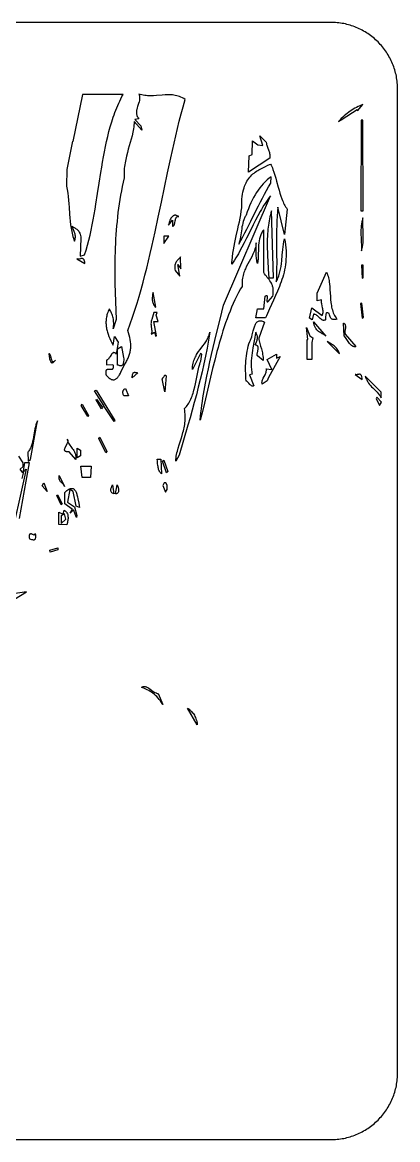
# Model space of a CAD drawing. Header units: metres. Extents: x 0 to 50, y -0.1 to 49.9.
# Drawn here: x 33.2 to 50, y -0.1 to 49.9 of the extents above; entities that cross this region are included whole.
import ezdxf

# ---------------------------------------------------------------- set-up
doc = ezdxf.new("R2010")
doc.units = ezdxf.units.M

msp = doc.modelspace()

# ---------------------------------------------------------------- linework, layer by layer
for points in [[(3, -0.059267), (47, -0.059267), (47, -0.059267), (47.074492, -0.058343), (47.148761, -0.05558), (47.222779, -0.05099), (47.296513, -0.044587), (47.369934, -0.036383), (47.443009, -0.02639), (47.51571, -0.014621), (47.588004, -0.00109), (47.659861, 0.014191), (47.731251, 0.03121), (47.802143, 0.049953), (47.872505, 0.070409), (47.942308, 0.092563), (48.01152, 0.116404), (48.080111, 0.141919), (48.14805, 0.169094), (48.215307, 0.197918), (48.281849, 0.228378), (48.347648, 0.26046), (48.412671, 0.294153), (48.476889, 0.329442), (48.540271, 0.366317), (48.602785, 0.404763), (48.664402, 0.444768), (48.725089, 0.48632), (48.784818, 0.529405), (48.843556, 0.574012), (48.901274, 0.620127), (48.957939, 0.667737), (49.013523, 0.71683), (49.067994, 0.767392), (49.12132, 0.819413), (49.12132, 0.819413), (49.173341, 0.872739), (49.223903, 0.92721), (49.272996, 0.982794), (49.320606, 1.039459), (49.366721, 1.097177), (49.411328, 1.155915), (49.454413, 1.215644), (49.495965, 1.276331), (49.53597, 1.337948), (49.574416, 1.400462), (49.611291, 1.463844), (49.64658, 1.528062), (49.680273, 1.593085), (49.712355, 1.658884), (49.742815, 1.725426), (49.771639, 1.792683), (49.798814, 1.860622), (49.824329, 1.929213), (49.84817, 1.998425), (49.870324, 2.068228), (49.89078, 2.13859), (49.909523, 2.209482), (49.926542, 2.280872), (49.941823, 2.352729), (49.955354, 2.425023), (49.967123, 2.497724), (49.977116, 2.570799), (49.98532, 2.64422), (49.991723, 2.717954), (49.996313, 2.791972), (49.999076, 2.866241), (50, 2.940733), (50, 46.940733), (50, 46.940733), (49.999076, 47.015225), (49.996313, 47.089494), (49.991723, 47.163512), (49.98532, 47.237246), (49.977116, 47.310667), (49.967123, 47.383742), (49.955354, 47.456443), (49.941823, 47.528737), (49.926542, 47.600594), (49.909523, 47.671984), (49.89078, 47.742876), (49.870324, 47.813238), (49.84817, 47.883041), (49.824329, 47.952253), (49.798814, 48.020844), (49.771639, 48.088783), (49.742815, 48.156039), (49.712355, 48.222582), (49.680273, 48.288381), (49.64658, 48.353404), (49.611291, 48.417622), (49.574416, 48.481004), (49.53597, 48.543518), (49.495965, 48.605135), (49.454413, 48.665822), (49.411328, 48.725551), (49.366721, 48.784289), (49.320606, 48.842007), (49.272996, 48.898672), (49.223903, 48.954256), (49.173341, 49.008727), (49.12132, 49.062053), (49.12132, 49.062053), (49.067994, 49.114074), (49.013523, 49.164636), (48.957939, 49.213729), (48.901274, 49.261339), (48.843556, 49.307454), (48.784818, 49.352061), (48.725089, 49.395146), (48.664402, 49.436698), (48.602785, 49.476703), (48.540271, 49.515149), (48.476889, 49.552024), (48.412671, 49.587313), (48.347648, 49.621006), (48.281849, 49.653088), (48.215307, 49.683548), (48.14805, 49.712372), (48.080111, 49.739547), (48.01152, 49.765062), (47.942308, 49.788903), (47.872505, 49.811057), (47.802143, 49.831513), (47.731251, 49.850256), (47.659861, 49.867275), (47.588004, 49.882556), (47.51571, 49.896087), (47.443009, 49.907856), (47.369934, 49.917849), (47.296513, 49.926053), (47.222779, 49.932456), (47.148761, 49.937046), (47.074492, 49.939809), (47, 49.940733), (3, 49.940733)], [(35.897497, 46.70711), (35.472353, 44.613004), (35.451832, 44.623016), (35.202327, 43.357881), (35.1855, 42.609676), (35.1855, 42.609676), (35.201154, 42.532462), (35.215292, 42.454855), (35.239505, 42.298624), (35.259113, 42.141302), (35.275087, 41.983212), (35.2884, 41.824674), (35.300025, 41.66601), (35.3221, 41.34959), (35.334496, 41.192475), (35.349094, 41.03652), (35.366866, 40.882045), (35.388786, 40.729372), (35.401605, 40.653811), (35.415825, 40.578822), (35.431569, 40.504443), (35.448957, 40.430716), (35.468111, 40.35768), (35.489154, 40.285376), (35.512206, 40.213844), (35.537388, 40.143123), (35.537388, 40.143123), (35.555919, 40.193719), (35.568964, 40.242142), (35.576974, 40.288612), (35.580396, 40.333344), (35.57968, 40.376555), (35.575274, 40.418461), (35.567626, 40.45928), (35.557186, 40.499229), (35.544402, 40.538523), (35.529723, 40.57738), (35.496473, 40.65465), (35.461026, 40.732772), (35.426972, 40.81348), (35.426972, 40.81348), (35.491129, 40.777812), (35.555699, 40.741978), (35.587463, 40.722633), (35.618518, 40.701606), (35.648594, 40.678352), (35.67742, 40.652323), (35.704725, 40.622975), (35.730238, 40.589759), (35.753689, 40.552131), (35.774807, 40.509542), (35.793321, 40.461447), (35.808961, 40.407299), (35.821456, 40.346552), (35.830534, 40.27866), (35.788829, 39.480339), (35.994623, 39.529818), (35.994623, 39.529818), (36.06165, 39.748425), (36.123987, 39.96972), (36.182017, 40.193473), (36.236121, 40.419453), (36.286684, 40.647429), (36.334087, 40.877171), (36.378715, 41.108447), (36.420948, 41.341027), (36.461171, 41.57468), (36.499765, 41.809176), (36.573601, 42.27977), (36.645519, 42.750963), (36.71858, 43.22091), (36.756496, 43.454839), (36.795847, 43.687763), (36.837014, 43.919453), (36.880381, 44.149677), (36.926331, 44.378204), (36.975247, 44.604805), (37.02751, 44.829247), (37.083505, 45.0513), (37.143613, 45.270734), (37.208218, 45.487317), (37.277702, 45.700819), (37.314393, 45.806343), (37.352448, 45.911009), (37.391914, 46.01479), (37.432839, 46.117656), (37.475271, 46.219579), (37.519258, 46.32053), (37.564847, 46.420479), (37.612087, 46.519399), (37.661025, 46.61726), (37.71171, 46.714033), (35.958479, 46.70711), (35.897497, 46.70711)], [(38.420792, 46.725236), (38.420792, 46.725236), (38.434313, 46.690601), (38.444293, 46.656065), (38.450999, 46.621621), (38.454697, 46.587262), (38.455654, 46.552979), (38.454138, 46.518767), (38.450415, 46.484618), (38.444751, 46.450525), (38.42867, 46.382476), (38.40803, 46.314564), (38.361611, 46.178917), (38.340101, 46.111066), (38.32257, 46.043121), (38.315963, 46.009095), (38.311152, 45.975024), (38.308403, 45.9409), (38.307982, 45.906716), (38.310158, 45.872465), (38.315196, 45.83814), (38.323363, 45.803734), (38.334926, 45.769239), (38.350152, 45.734648), (38.369308, 45.699954), (38.39266, 45.66515), (38.420476, 45.630228), (38.240736, 45.594473), (38.5064, 45.312324), (38.550485, 45.11507), (38.212898, 45.503783), (38.212898, 45.503783), (38.207408, 45.421362), (38.199634, 45.339938), (38.189749, 45.259435), (38.177927, 45.179779), (38.16434, 45.100893), (38.149162, 45.022702), (38.114724, 44.868101), (38.075997, 44.715372), (38.034368, 44.563908), (37.947939, 44.262357), (37.905908, 44.111058), (37.866514, 43.958605), (37.831142, 43.80439), (37.815396, 43.726434), (37.801175, 43.64781), (37.788651, 43.568444), (37.777998, 43.488259), (37.76939, 43.407179), (37.762998, 43.32513), (37.758996, 43.242036), (37.757558, 43.157821), (37.758856, 43.072408), (37.763064, 42.985723), (37.763064, 42.985723), (37.718625, 42.792715), (37.677173, 42.599234), (37.638624, 42.405294), (37.602895, 42.210907), (37.569902, 42.016088), (37.539561, 41.820848), (37.511788, 41.625201), (37.4865, 41.429159), (37.463613, 41.232736), (37.443044, 41.035945), (37.424708, 40.838798), (37.408523, 40.641308), (37.394404, 40.443489), (37.382268, 40.245353), (37.372031, 40.046913), (37.363609, 39.848183), (37.356919, 39.649174), (37.351878, 39.449901), (37.348401, 39.250376), (37.346404, 39.050612), (37.34652, 38.650419), (37.351554, 38.249426), (37.360838, 37.847736), (37.373703, 37.445453), (37.389479, 37.04268), (37.407497, 36.639521), (37.272263, 36.222598), (37.272263, 36.222598), (37.282478, 36.289023), (37.289573, 36.353839), (37.293608, 36.417096), (37.294644, 36.478845), (37.29274, 36.539136), (37.287957, 36.598017), (37.280357, 36.65554), (37.269998, 36.711754), (37.256942, 36.766709), (37.241249, 36.820455), (37.22298, 36.873041), (37.202195, 36.924518), (37.178954, 36.974935), (37.153318, 37.024343), (37.125347, 37.072791), (37.095102, 37.120328), (37.095102, 37.120328), (37.069839, 37.065142), (37.047165, 37.010361), (37.027019, 36.955974), (37.009338, 36.901968), (36.994062, 36.848331), (36.98113, 36.795051), (36.97048, 36.742116), (36.96205, 36.689514), (36.955779, 36.637232), (36.951606, 36.585259), (36.94947, 36.533582), (36.949308, 36.482189), (36.951061, 36.431068), (36.954665, 36.380207), (36.960061, 36.329593), (36.967186, 36.279214), (36.975979, 36.229059), (36.986379, 36.179115), (36.998325, 36.12937), (37.011754, 36.079812), (37.04282, 35.981206), (37.079085, 35.883202), (37.120059, 35.785702), (37.16525, 35.688609), (37.214167, 35.591824), (37.26632, 35.495252), (37.333591, 35.880644), (37.497236, 35.624125), (37.40915, 35.096934), (37.40915, 35.096934), (37.390283, 35.116787), (37.372188, 35.132605), (37.354822, 35.14461), (37.338141, 35.153021), (37.322103, 35.15806), (37.306663, 35.159947), (37.291777, 35.158902), (37.277402, 35.155146), (37.263495, 35.148899), (37.250012, 35.140381), (37.236908, 35.129813), (37.224141, 35.117416), (37.199443, 35.088016), (37.175567, 35.053942), (37.128888, 34.978832), (37.105387, 34.941323), (37.081313, 34.906195), (37.056317, 34.875213), (37.043364, 34.861828), (37.03005, 34.850141), (37.01633, 34.840371), (37.002163, 34.83274), (36.987503, 34.827469), (36.972307, 34.824777), (36.968418, 34.619008), (37.261471, 34.6243), (37.261471, 34.6243), (37.268619, 34.58201), (37.272361, 34.545232), (37.272929, 34.513592), (37.270556, 34.486718), (37.265475, 34.464239), (37.257918, 34.445782), (37.248118, 34.430975), (37.236307, 34.419444), (37.22272, 34.410819), (37.207588, 34.404727), (37.191144, 34.400796), (37.17362, 34.398653), (37.136268, 34.398243), (37.097391, 34.400518), (37.058854, 34.402502), (37.022517, 34.401216), (37.005756, 34.398415), (36.990243, 34.393681), (36.976211, 34.38664), (36.963893, 34.37692), (36.953522, 34.364148), (36.945331, 34.347954), (36.939551, 34.327963), (36.936417, 34.303805), (36.93616, 34.275106), (36.939014, 34.241495), (36.945211, 34.202599), (36.954984, 34.158046), (36.954984, 34.158046), (36.998282, 34.109758), (37.039737, 34.068223), (37.079423, 34.033179), (37.117412, 34.00436), (37.15378, 33.981501), (37.188598, 33.964338), (37.221941, 33.952607), (37.253882, 33.946043), (37.284494, 33.944381), (37.313851, 33.947356), (37.342026, 33.954704), (37.369093, 33.966161), (37.395126, 33.981461), (37.420197, 34.00034), (37.44438, 34.022534), (37.467748, 34.047777), (37.490376, 34.075806), (37.512337, 34.106355), (37.533703, 34.13916), (37.554549, 34.173956), (37.594972, 34.248464), (37.634195, 34.327763), (37.711389, 34.49226), (37.750536, 34.573226), (37.790833, 34.650514), (37.790833, 34.650514), (37.819524, 34.692873), (37.846569, 34.735478), (37.871972, 34.778334), (37.895742, 34.821442), (37.917885, 34.864808), (37.938408, 34.908434), (37.957317, 34.952324), (37.97462, 34.99648), (37.990324, 35.040908), (38.004436, 35.085609), (38.016962, 35.130588), (38.027909, 35.175848), (38.037284, 35.221392), (38.045094, 35.267224), (38.051346, 35.313347), (38.056047, 35.359765), (38.059204, 35.406481), (38.060823, 35.453499), (38.060912, 35.500822), (38.059477, 35.548453), (38.052063, 35.644654), (38.038638, 35.742131), (38.019256, 35.84091), (37.993971, 35.94102), (37.96284, 36.042488), (37.925917, 36.145341), (37.925917, 36.145341), (38.035319, 36.446563), (38.140329, 36.75064), (38.241197, 37.057428), (38.338174, 37.366783), (38.43151, 37.678562), (38.521455, 37.992621), (38.608259, 38.308817), (38.692173, 38.627006), (38.773447, 38.947045), (38.852331, 39.268789), (38.929076, 39.592096), (39.003932, 39.916821), (39.077149, 40.242822), (39.148977, 40.569954), (39.28947, 41.227038), (39.427411, 41.886926), (39.564804, 42.548469), (39.70365, 43.210518), (39.845952, 43.871924), (39.919025, 44.202027), (39.993713, 44.531539), (40.070266, 44.860316), (40.148934, 45.188214), (40.229967, 45.51509), (40.313617, 45.840801), (40.400133, 46.165202), (40.489766, 46.48815), (40.489766, 46.48815), (40.428062, 46.527872), (40.365988, 46.562632), (40.303562, 46.592719), (40.240801, 46.61842), (40.177723, 46.640023), (40.114347, 46.657815), (40.050691, 46.672084), (39.986773, 46.683118), (39.922609, 46.691205), (39.85822, 46.696631), (39.793622, 46.699685), (39.728833, 46.700654), (39.663873, 46.699827), (39.598757, 46.69749), (39.468135, 46.689438), (39.20583, 46.667878), (39.074435, 46.658973), (38.94307, 46.654385), (38.877443, 46.654429), (38.811879, 46.656416), (38.746394, 46.660633), (38.681006, 46.667367), (38.615734, 46.676907), (38.550596, 46.68954), (38.485609, 46.705554), (38.420792, 46.725236)], [(47.349557, 45.500916), (47.522637, 45.590404), (47.51126, 45.614554), (48.193235, 46.038542), (48.209088, 45.973989), (48.447019, 46.267987), (48.447019, 46.267987), (48.373891, 46.238002), (48.301307, 46.205799), (48.229281, 46.171339), (48.157824, 46.134585), (48.086951, 46.0955), (48.016674, 46.054046), (47.947006, 46.010185), (47.877961, 45.963879), (47.80955, 45.915092), (47.741788, 45.863785), (47.674688, 45.80992), (47.608261, 45.75346), (47.542522, 45.694367), (47.477483, 45.632604), (47.413157, 45.568133), (47.349557, 45.500916)], [(48.362944, 45.570473), (48.357645, 41.510337), (48.449719, 41.510373), (48.448069, 45.570355), (48.362944, 45.570473)], [(43.827038, 44.868416), (44.116349, 44.57247), (44.116349, 44.57247), (44.126584, 44.52573), (44.138731, 44.481062), (44.152372, 44.438101), (44.167087, 44.396478), (44.198067, 44.315776), (44.228324, 44.236016), (44.242136, 44.195571), (44.25451, 44.154259), (44.26503, 44.111713), (44.273276, 44.067565), (44.27883, 44.021447), (44.281274, 43.972993), (44.280189, 43.921834), (44.275156, 43.867603), (43.33032, 43.236097), (43.35361, 43.961381), (43.483475, 44.031108), (43.504887, 44.638592), (43.746933, 44.462669), (43.965796, 44.427911), (43.827038, 44.868416)], [(44.311037, 43.600534), (44.311037, 43.600534), (44.339996, 43.542792), (44.367449, 43.483563), (44.393512, 43.422962), (44.418297, 43.361103), (44.464493, 43.234071), (44.506953, 43.103379), (44.546589, 42.969943), (44.584316, 42.834677), (44.6577, 42.562313), (44.695184, 42.427043), (44.734415, 42.2936), (44.776307, 42.1629), (44.821774, 42.035855), (44.846133, 41.97399), (44.87173, 41.913381), (44.898677, 41.854144), (44.927089, 41.796393), (44.95708, 41.740241), (44.988764, 41.685803), (45.022257, 41.633194), (45.057671, 41.582528), (44.942195, 40.443085), (44.645891, 41.677091), (44.645891, 41.677091), (44.625634, 41.470216), (44.610105, 41.262779), (44.598724, 41.054831), (44.590909, 40.846427), (44.586077, 40.637619), (44.583649, 40.428462), (44.583673, 40.00931), (44.586331, 39.589396), (44.586968, 39.169148), (44.585076, 38.959031), (44.580935, 38.74899), (44.573963, 38.539078), (44.563578, 38.329349), (44.563578, 38.329349), (44.591663, 38.382015), (44.617552, 38.435724), (44.64136, 38.490423), (44.663198, 38.546056), (44.683182, 38.602568), (44.701424, 38.659905), (44.718039, 38.718011), (44.733139, 38.776832), (44.759249, 38.896398), (44.780664, 39.018162), (44.798291, 39.141686), (44.813039, 39.26653), (44.837531, 39.518422), (44.861405, 39.770321), (44.87538, 39.895174), (44.891926, 40.018711), (44.911949, 40.140493), (44.936359, 40.260079), (44.936359, 40.260079), (44.961773, 40.118768), (44.981443, 39.980823), (44.99561, 39.846102), (45.004511, 39.714466), (45.008389, 39.585773), (45.007481, 39.459884), (45.002028, 39.336657), (44.992269, 39.215953), (44.978444, 39.097632), (44.960793, 38.981552), (44.939555, 38.867573), (44.914971, 38.755556), (44.887278, 38.645358), (44.856719, 38.536842), (44.823531, 38.429864), (44.787955, 38.324286), (44.75023, 38.219967), (44.710596, 38.116767), (44.669293, 38.014545), (44.62656, 37.91316), (44.537763, 37.712343), (44.446124, 37.513191), (44.35356, 37.314582), (44.261987, 37.115393), (44.173323, 36.914501), (44.130681, 36.813064), (44.089486, 36.710781), (43.648257, 36.721301), (43.72879, 37.125549), (44.016705, 37.125549), (44.078488, 37.688765), (44.078488, 37.688765), (44.095026, 37.701232), (44.109362, 37.710092), (44.121636, 37.715576), (44.131987, 37.717917), (44.140554, 37.717344), (44.147476, 37.71409), (44.152893, 37.708385), (44.156943, 37.70046), (44.161499, 37.678877), (44.162258, 37.651188), (44.160331, 37.619244), (44.156833, 37.584893), (44.149569, 37.516366), (44.148029, 37.485888), (44.149368, 37.4604), (44.151464, 37.450104), (44.154698, 37.441749), (44.159207, 37.435566), (44.165131, 37.431786), (44.172609, 37.43064), (44.181781, 37.432359), (44.192784, 37.437174), (44.205759, 37.445317), (44.413748, 37.690495), (44.413748, 37.690495), (44.42298, 37.744211), (44.429724, 37.795518), (44.434088, 37.844522), (44.436181, 37.891328), (44.436112, 37.936042), (44.43399, 37.978771), (44.429922, 38.019619), (44.424019, 38.058694), (44.416387, 38.0961), (44.407137, 38.131944), (44.396377, 38.166331), (44.384215, 38.199368), (44.370761, 38.23116), (44.356122, 38.261814), (44.323726, 38.320128), (44.287898, 38.375157), (44.249506, 38.427748), (44.20942, 38.478749), (44.168509, 38.529005), (44.127644, 38.579365), (44.087692, 38.630676), (44.049523, 38.683783), (44.014007, 38.739535), (44.013472, 40.662241), (44.013472, 40.662241), (43.984192, 40.626789), (43.957397, 40.590049), (43.93297, 40.552072), (43.910797, 40.512911), (43.89076, 40.472617), (43.872743, 40.431242), (43.856632, 40.388839), (43.842308, 40.345459), (43.829658, 40.301154), (43.818564, 40.255977), (43.800581, 40.163211), (43.787431, 40.067577), (43.778187, 39.96949), (43.771919, 39.869366), (43.7677, 39.767621), (43.761693, 39.560929), (43.758049, 39.456813), (43.75274, 39.352738), (43.744838, 39.249119), (43.733414, 39.146372), (43.733414, 39.146372), (43.718044, 39.199167), (43.705358, 39.252823), (43.695109, 39.307292), (43.68705, 39.362525), (43.680932, 39.418473), (43.676508, 39.475089), (43.671753, 39.590131), (43.6708, 39.707262), (43.67167, 39.826097), (43.67238, 39.946249), (43.670948, 40.067331), (43.670948, 40.067331), (43.6609, 39.997631), (43.648073, 39.930272), (43.632685, 39.865078), (43.614952, 39.801869), (43.595093, 39.740467), (43.573323, 39.680695), (43.549859, 39.622374), (43.524919, 39.565326), (43.471479, 39.454337), (43.414737, 39.346303), (43.298292, 39.1334), (43.242061, 39.025681), (43.189473, 38.915216), (43.165087, 38.858509), (43.142262, 38.800581), (43.121216, 38.741255), (43.102166, 38.680352), (43.085328, 38.617693), (43.07092, 38.553102), (43.059158, 38.486399), (43.05026, 38.417406), (43.044443, 38.345946), (43.041922, 38.271841), (43.042917, 38.194911), (43.047642, 38.11498), (42.969985, 38.015125), (42.969985, 38.015125), (42.883649, 37.856285), (42.800723, 37.694693), (42.721062, 37.530464), (42.644515, 37.363713), (42.570935, 37.194554), (42.500175, 37.023104), (42.432085, 36.849475), (42.366519, 36.673784), (42.303327, 36.496145), (42.242363, 36.316673), (42.183478, 36.135482), (42.126523, 35.952688), (42.071352, 35.768406), (42.017815, 35.582749), (41.965765, 35.395834), (41.915054, 35.207775), (41.817057, 34.828683), (41.722639, 34.446392), (41.630615, 34.061822), (41.539803, 33.67589), (41.449016, 33.289516), (41.357072, 32.903617), (41.262786, 32.519113), (41.164974, 32.136923), (41.164974, 32.136923), (41.181482, 32.305345), (41.199735, 32.472958), (41.219663, 32.639793), (41.241196, 32.805882), (41.264265, 32.971258), (41.2888, 33.135954), (41.341987, 33.46343), (41.400202, 33.78857), (41.462886, 34.11163), (41.529482, 34.432869), (41.599431, 34.752544), (41.672177, 35.070914), (41.747162, 35.388235), (41.901617, 36.020766), (42.058336, 36.652198), (42.212858, 37.284596), (44.308061, 42.178049), (44.308061, 42.178049), (44.24589, 42.097147), (44.185243, 42.013962), (44.12602, 41.928629), (44.06812, 41.841283), (44.011446, 41.752056), (43.955897, 41.661085), (43.901375, 41.568503), (43.84778, 41.474445), (43.742972, 41.282437), (43.640682, 41.086136), (43.540112, 40.886616), (43.44047, 40.684954), (43.240789, 40.279498), (43.139161, 40.077855), (43.035282, 39.878369), (42.928358, 39.682114), (42.873505, 39.585534), (42.817593, 39.490165), (42.760523, 39.396141), (42.702194, 39.303597), (42.642508, 39.212667), (42.581366, 39.123485), (42.581366, 39.123485), (42.585296, 39.205334), (42.590765, 39.286751), (42.605959, 39.448384), (42.626224, 39.608567), (42.65084, 39.767485), (42.679083, 39.925323), (42.710233, 40.082266), (42.743567, 40.238497), (42.778363, 40.394203), (42.849456, 40.704772), (42.884308, 40.860006), (42.917735, 41.015452), (42.949015, 41.171294), (42.977426, 41.327717), (43.002247, 41.484905), (43.022755, 41.643044), (43.022755, 41.643044), (43.022108, 41.778154), (43.025646, 41.905853), (43.033212, 42.026406), (43.044654, 42.140076), (43.059816, 42.247128), (43.078544, 42.347826), (43.100684, 42.442433), (43.12608, 42.531215), (43.15458, 42.614434), (43.186027, 42.692354), (43.220267, 42.765241), (43.257147, 42.833357), (43.296511, 42.896967), (43.338206, 42.956335), (43.382076, 43.011725), (43.427967, 43.063401), (43.475725, 43.111626), (43.525195, 43.156666), (43.576222, 43.198784), (43.628653, 43.238243), (43.682332, 43.275309), (43.737106, 43.310244), (43.792819, 43.343314), (43.849318, 43.374781), (43.964053, 43.433967), (44.080075, 43.489913), (44.196148, 43.544731), (44.311037, 43.600534)], [(42.88774, 40.01395), (42.88774, 40.01395), (42.980613, 40.17967), (43.071648, 40.347943), (43.161143, 40.518354), (43.249394, 40.690485), (43.423349, 41.038243), (43.595886, 41.387884), (43.769377, 41.736074), (43.857222, 41.908584), (43.946194, 42.079482), (44.036591, 42.248351), (44.128709, 42.414773), (44.222845, 42.578334), (44.319295, 42.738616), (44.338636, 43.034563), (44.338636, 43.034563), (44.291867, 42.999783), (44.245928, 42.963725), (44.156514, 42.8878), (44.07035, 42.806835), (43.987393, 42.720877), (43.907598, 42.629973), (43.83092, 42.53417), (43.757316, 42.433515), (43.68674, 42.328056), (43.619149, 42.217838), (43.554499, 42.10291), (43.492744, 41.983318), (43.433841, 41.859109), (43.377745, 41.730331), (43.324413, 41.59703), (43.273799, 41.459253), (43.22586, 41.317048), (43.22586, 41.317048), (43.204096, 41.285569), (43.183937, 41.252789), (43.165296, 41.218778), (43.148084, 41.183606), (43.132212, 41.147344), (43.117593, 41.110063), (43.091758, 41.032723), (43.069872, 40.952152), (43.051229, 40.868913), (43.035123, 40.783571), (43.020846, 40.69669), (42.994958, 40.520569), (42.967912, 40.345062), (42.952188, 40.25895), (42.934056, 40.174685), (42.912809, 40.09283), (42.88774, 40.01395)], [(44.360044, 41.512959), (44.360044, 41.512959), (44.332552, 41.421086), (44.307543, 41.329004), (44.284919, 41.23672), (44.264585, 41.144244), (44.246442, 41.051582), (44.230394, 40.958744), (44.216343, 40.865737), (44.204192, 40.77257), (44.193845, 40.679251), (44.185202, 40.585789), (44.178169, 40.492191), (44.172646, 40.398466), (44.165747, 40.210668), (44.163726, 40.02246), (44.165807, 39.833908), (44.171211, 39.645079), (44.179162, 39.456038), (44.188881, 39.266852), (44.210515, 38.888307), (44.220874, 38.69908), (44.229892, 38.509971), (44.439288, 38.505701), (44.360044, 41.512959)], [(39.743479, 40.861437), (39.920717, 41.088093), (39.92338, 40.826355), (39.92338, 40.826355), (39.938782, 40.824885), (39.952663, 40.826522), (39.965132, 40.831048), (39.976298, 40.838247), (39.986272, 40.847903), (39.995162, 40.859797), (40.003077, 40.873714), (40.010128, 40.889437), (40.022072, 40.925432), (40.03187, 40.966049), (40.048524, 41.054211), (40.057132, 41.098288), (40.067093, 41.140049), (40.079282, 41.177761), (40.086486, 41.194557), (40.094576, 41.20969), (40.10366, 41.222943), (40.113848, 41.2341), (40.12525, 41.242944), (40.137974, 41.249258), (40.152131, 41.252826), (40.16783, 41.25343), (40.185179, 41.250855), (40.20429, 41.244882), (40.20429, 41.244882), (40.179852, 41.260935), (40.156295, 41.2745), (40.133595, 41.285646), (40.111729, 41.294441), (40.090673, 41.300953), (40.070405, 41.305248), (40.0509, 41.307396), (40.032136, 41.307464), (40.014089, 41.305519), (39.996737, 41.30163), (39.980055, 41.295864), (39.964021, 41.28829), (39.948611, 41.278975), (39.933802, 41.267987), (39.919571, 41.255393), (39.905894, 41.241262), (39.880111, 41.20866), (39.856266, 41.170722), (39.834174, 41.127991), (39.813647, 41.08101), (39.794501, 41.030321), (39.776548, 40.976467), (39.743479, 40.861437)], [(48.449135, 41.187512), (48.449135, 41.187512), (48.434038, 41.143975), (48.420578, 41.100146), (48.408673, 41.056038), (48.398242, 41.011666), (48.381477, 40.922189), (48.369634, 40.831831), (48.362066, 40.740708), (48.358123, 40.648937), (48.357155, 40.556633), (48.358515, 40.463912), (48.365621, 40.277685), (48.374249, 40.091186), (48.377511, 39.998125), (48.379208, 39.905344), (48.378689, 39.812959), (48.375307, 39.721087), (48.375307, 39.721087), (48.390003, 39.764696), (48.403074, 39.808595), (48.414602, 39.852771), (48.42467, 39.897207), (48.440757, 39.986806), (48.451995, 40.077272), (48.459045, 40.168487), (48.462568, 40.260334), (48.463224, 40.352694), (48.461674, 40.445449), (48.454598, 40.63167), (48.446626, 40.818052), (48.443956, 40.911007), (48.443044, 41.003648), (48.44455, 41.095855), (48.449135, 41.187512)], [(39.5376, 40.373536), (39.5376, 40.041752), (39.757782, 40.373536), (39.5376, 40.373536)], [(35.648537, 39.360498), (36.009107, 39.152625), (36.009107, 39.152625), (35.999881, 39.216722), (35.993916, 39.243652), (35.987113, 39.267405), (35.979518, 39.288158), (35.97118, 39.306089), (35.962146, 39.321373), (35.952462, 39.334187), (35.942178, 39.344709), (35.931338, 39.353115), (35.919993, 39.359581), (35.908187, 39.364285), (35.89597, 39.367404), (35.883388, 39.369113), (35.857319, 39.369013), (35.830359, 39.365399), (35.802888, 39.359684), (35.747927, 39.347613), (35.721194, 39.344085), (35.695466, 39.344113), (35.683097, 39.345903), (35.671121, 39.349113), (35.659585, 39.353919), (35.648537, 39.360498)], [(40.288361, 39.445167), (40.288361, 39.445167), (40.266415, 39.41795), (40.242527, 39.391809), (40.191385, 39.34056), (40.139868, 39.287029), (40.11551, 39.258034), (40.092908, 39.226821), (40.072678, 39.192841), (40.055438, 39.155544), (40.041802, 39.114381), (40.032389, 39.068804), (40.027815, 39.018263), (40.028695, 38.962208), (40.035648, 38.900092), (40.049289, 38.831364), (40.250276, 38.578186), (40.159057, 39.10295), (40.293752, 38.910782), (40.288361, 39.445167)], [(48.380915, 39.074341), (48.418384, 38.49888), (48.460196, 38.505944), (48.460196, 39.074341), (48.380915, 39.074341)], [(46.820562, 38.76228), (46.820562, 38.76228), (46.845268, 38.702392), (46.867016, 38.640941), (46.886038, 38.578047), (46.902561, 38.513828), (46.916816, 38.448404), (46.929032, 38.381895), (46.939438, 38.314421), (46.948264, 38.246101), (46.962093, 38.107403), (46.972355, 37.966756), (46.989521, 37.683445), (47.000096, 37.542694), (47.014446, 37.403823), (47.023611, 37.335391), (47.034408, 37.267787), (47.047067, 37.201132), (47.061817, 37.135544), (47.078887, 37.071144), (47.098508, 37.008051), (47.120909, 36.946384), (47.146318, 36.886263), (47.174966, 36.827808), (47.207082, 36.771139), (47.242895, 36.716374), (47.282635, 36.663634), (47.282635, 36.663634), (47.227795, 36.649704), (47.200697, 36.6443), (47.174, 36.640601), (47.147845, 36.639108), (47.122374, 36.640318), (47.097727, 36.644731), (47.074044, 36.652844), (47.051467, 36.665158), (47.030135, 36.682171), (47.010191, 36.704382), (46.991774, 36.732289), (46.975026, 36.766391), (46.960087, 36.807188), (46.947098, 36.855178), (46.936199, 36.91086), (46.936199, 36.91086), (46.904498, 36.929122), (46.877375, 36.940341), (46.854468, 36.945001), (46.844481, 36.945023), (46.835412, 36.943587), (46.827216, 36.940753), (46.819846, 36.936583), (46.807405, 36.924473), (46.797726, 36.907741), (46.790447, 36.886871), (46.785203, 36.862349), (46.781631, 36.834657), (46.778052, 36.771701), (46.776804, 36.701879), (46.774981, 36.629063), (46.774981, 36.629063), (46.75652, 36.619199), (46.73841, 36.612082), (46.720627, 36.607551), (46.703147, 36.605447), (46.685946, 36.605608), (46.669001, 36.607876), (46.652288, 36.61209), (46.635783, 36.618089), (46.603302, 36.634805), (46.571369, 36.656743), (46.539794, 36.682621), (46.508387, 36.711158), (46.445318, 36.771087), (46.413276, 36.799916), (46.380642, 36.826281), (46.347226, 36.848899), (46.312839, 36.86649), (46.295222, 36.873), (46.277291, 36.877773), (46.259022, 36.880648), (46.240391, 36.881466), (46.1791, 36.629441), (46.06305, 36.696736), (46.156289, 37.164763), (46.628893, 36.824831), (46.628893, 36.824831), (46.644582, 36.866266), (46.654923, 36.908227), (46.660553, 36.950674), (46.662111, 36.993569), (46.660236, 37.036872), (46.655566, 37.080545), (46.648739, 37.124548), (46.640395, 37.168843), (46.621706, 37.258152), (46.604606, 37.348158), (46.598249, 37.393326), (46.594204, 37.438552), (46.59311, 37.483796), (46.595606, 37.52902), (46.39338, 37.474465), (46.39338, 37.82586), (46.820562, 38.76228)], [(39.055063, 37.854941), (39.055063, 37.854941), (39.036426, 37.755828), (39.029477, 37.707248), (39.024356, 37.659496), (39.021247, 37.612706), (39.020336, 37.56701), (39.021809, 37.522541), (39.025852, 37.479433), (39.03265, 37.437818), (39.042389, 37.397829), (39.055255, 37.3596), (39.071432, 37.323264), (39.091107, 37.288953), (39.114465, 37.256801), (39.141692, 37.226941), (39.172973, 37.199506), (39.055063, 37.854941)], [(48.340243, 37.364141), (48.406666, 36.705543), (48.477701, 36.725156), (48.396743, 37.381114), (48.340243, 37.364141)], [(39.206838, 35.918618), (39.083691, 36.557152), (39.291277, 36.557152), (39.192869, 36.836137), (39.24018, 36.96315), (39.090356, 36.96315), (39.006821, 36.644616), (39.006821, 36.644616), (38.988442, 36.606925), (38.975648, 36.568134), (38.967716, 36.528388), (38.963923, 36.487836), (38.963546, 36.446626), (38.965861, 36.404906), (38.97568, 36.320522), (38.987594, 36.235868), (38.99253, 36.193809), (38.99582, 36.152125), (38.996743, 36.110964), (38.994574, 36.070473), (38.988592, 36.030801), (38.978072, 35.992096), (39.122135, 36.079356), (39.163308, 35.895133), (39.206838, 35.918618)], [(44.047373, 36.525514), (43.786069, 35.808177), (43.786069, 35.808177), (43.795604, 35.747954), (43.807242, 35.688498), (43.820619, 35.629569), (43.835373, 35.570927), (43.867556, 35.453539), (43.900887, 35.334409), (43.932462, 35.211614), (43.946683, 35.14824), (43.959375, 35.083227), (43.970176, 35.016336), (43.978722, 34.947325), (43.984651, 34.875954), (43.987599, 34.801982), (43.72597, 35.024049), (43.72597, 35.024049), (43.721467, 35.037878), (43.718494, 35.052571), (43.716561, 35.084234), (43.719014, 35.118408), (43.724698, 35.154462), (43.74113, 35.229697), (43.749565, 35.267618), (43.756605, 35.304902), (43.761092, 35.340919), (43.761871, 35.37504), (43.757784, 35.406635), (43.753555, 35.421289), (43.747676, 35.435075), (43.740002, 35.447914), (43.730389, 35.459729), (43.718692, 35.47044), (43.704768, 35.479969), (43.68847, 35.488237), (43.669655, 35.495165), (43.648178, 35.500675), (43.623895, 35.504688), (43.623895, 35.504688), (43.655863, 35.574703), (43.684574, 35.644973), (43.696924, 35.680191), (43.707521, 35.715458), (43.716049, 35.750769), (43.722197, 35.786119), (43.725651, 35.821503), (43.726097, 35.856916), (43.723222, 35.892354), (43.716714, 35.927811), (43.706258, 35.963282), (43.691542, 35.998763), (43.672251, 36.034249), (43.648074, 36.069734), (43.648074, 36.069734), (43.631045, 35.953875), (43.611726, 35.838393), (43.568991, 35.608059), (43.525429, 35.377727), (43.505076, 35.262248), (43.4866, 35.146394), (43.470697, 35.030038), (43.458062, 34.913055), (43.449389, 34.795321), (43.445374, 34.676708), (43.446712, 34.557092), (43.449605, 34.496869), (43.454097, 34.436347), (43.460275, 34.375513), (43.468225, 34.314349), (43.478035, 34.25284), (43.48979, 34.19097), (43.374648, 34.165223), (43.561304, 33.675453), (43.561304, 33.675453), (43.548441, 33.66912), (43.535901, 33.664671), (43.523667, 33.662), (43.511721, 33.661003), (43.500046, 33.661574), (43.488625, 33.663608), (43.466473, 33.671644), (43.445124, 33.684269), (43.42444, 33.70064), (43.40428, 33.719916), (43.384506, 33.741255), (43.345552, 33.786755), (43.30646, 33.830405), (43.286514, 33.849431), (43.266114, 33.865469), (43.245121, 33.877676), (43.223394, 33.885211), (43.223394, 33.885211), (43.214295, 33.999362), (43.207024, 34.113304), (43.20173, 34.226988), (43.198558, 34.340364), (43.197657, 34.453383), (43.199173, 34.565997), (43.203253, 34.678155), (43.210045, 34.78981), (43.219694, 34.900912), (43.232348, 35.011411), (43.248154, 35.121258), (43.267259, 35.230405), (43.289811, 35.338803), (43.315955, 35.446401), (43.345839, 35.553152), (43.37961, 35.659005), (43.37961, 35.659005), (43.398661, 35.68821), (43.416147, 35.720489), (43.432234, 35.75552), (43.447091, 35.792982), (43.47379, 35.873916), (43.497591, 35.960722), (43.541883, 36.141676), (43.565069, 36.230688), (43.590744, 36.315298), (43.604936, 36.35515), (43.620255, 36.392939), (43.63687, 36.428343), (43.654949, 36.461041), (43.67466, 36.490712), (43.696172, 36.517036), (43.719653, 36.539691), (43.745271, 36.558356), (43.773196, 36.57271), (43.803595, 36.582432), (43.836636, 36.587201), (43.872488, 36.586696), (43.911319, 36.580596), (43.953298, 36.568579), (43.998594, 36.550326), (44.047373, 36.525514)], [(46.235566, 36.543073), (46.790737, 35.897058), (46.790737, 35.897058), (46.751797, 35.92771), (46.711491, 35.955396), (46.670234, 35.981028), (46.628438, 36.005519), (46.544886, 36.054738), (46.503959, 36.081292), (46.464149, 36.11036), (46.42587, 36.142857), (46.389537, 36.179696), (46.355563, 36.22179), (46.33959, 36.245094), (46.324361, 36.270054), (46.30993, 36.296785), (46.296347, 36.3254), (46.283665, 36.356015), (46.271934, 36.388743), (46.261207, 36.423699), (46.251535, 36.460996), (46.242971, 36.50075), (46.235566, 36.543073)], [(41.600275, 36.080328), (41.600275, 36.080328), (41.539106, 35.718586), (41.473094, 35.360114), (41.402554, 35.004702), (41.327802, 34.652142), (41.249153, 34.302224), (41.166923, 33.954738), (41.081425, 33.609475), (40.992976, 33.266224), (40.901891, 32.924777), (40.808485, 32.584924), (40.713074, 32.246455), (40.615971, 31.909161), (40.417956, 31.237259), (40.216961, 30.567541), (40.069341, 30.307023), (40.069341, 30.307023), (40.076064, 30.382884), (40.085256, 30.457748), (40.096706, 30.531698), (40.110201, 30.604819), (40.125531, 30.677193), (40.142482, 30.748906), (40.180401, 30.890682), (40.222263, 31.030818), (40.266371, 31.169984), (40.31103, 31.308852), (40.354545, 31.448093), (40.395217, 31.588378), (40.413958, 31.659122), (40.431353, 31.730379), (40.447189, 31.802233), (40.461254, 31.874768), (40.473338, 31.948067), (40.483227, 32.022214), (40.49071, 32.097294), (40.495574, 32.17339), (40.497608, 32.250586), (40.4966, 32.328966), (40.492337, 32.408615), (40.484608, 32.489615), (40.4732, 32.572051), (40.457902, 32.656007), (40.457902, 32.656007), (40.503446, 32.700849), (40.546118, 32.748409), (40.586058, 32.798554), (40.623408, 32.851153), (40.658306, 32.906073), (40.690894, 32.963182), (40.721313, 33.02235), (40.749702, 33.083443), (40.776202, 33.14633), (40.800954, 33.210879), (40.824098, 33.276959), (40.845774, 33.344436), (40.866123, 33.413181), (40.885286, 33.48306), (40.920613, 33.625694), (40.952878, 33.771285), (40.983207, 33.918776), (41.042545, 34.215243), (41.073802, 34.362107), (41.107616, 34.506653), (41.14511, 34.647826), (41.165589, 34.716817), (41.187409, 34.784569), (41.23565, 35.086686), (41.179238, 35.119099), (40.813076, 34.405726), (40.813076, 34.405726), (40.817903, 34.480604), (40.825806, 34.551946), (40.836605, 34.61996), (40.85012, 34.684856), (40.866171, 34.746839), (40.884579, 34.80612), (40.905162, 34.862906), (40.927741, 34.917404), (40.952136, 34.969824), (40.978167, 35.020373), (41.005654, 35.069259), (41.034416, 35.11669), (41.095048, 35.208022), (41.158621, 35.296032), (41.288833, 35.468749), (41.35259, 35.556784), (41.413528, 35.648158), (41.44249, 35.695617), (41.470206, 35.744534), (41.496497, 35.795119), (41.521183, 35.847578), (41.544084, 35.902121), (41.56502, 35.958954), (41.58381, 36.018288), (41.600275, 36.080328)], [(45.918102, 36.281772), (46.064789, 35.90952), (46.201712, 35.825862), (46.154562, 35.614897), (46.165675, 35.585062), (46.159362, 34.851959), (45.957336, 34.851959), (45.943849, 35.743339), (45.975251, 35.741083), (45.918102, 36.281772)], [(47.570682, 36.48321), (47.570682, 36.48321), (47.588005, 36.475807), (47.603255, 36.467277), (47.616545, 36.45768), (47.627988, 36.447077), (47.637696, 36.435529), (47.645782, 36.423094), (47.652358, 36.409834), (47.657536, 36.395809), (47.664152, 36.365703), (47.666528, 36.333258), (47.665566, 36.298957), (47.662165, 36.26328), (47.651649, 36.189728), (47.642182, 36.116456), (47.640092, 36.08113), (47.640965, 36.047318), (47.6457, 36.015504), (47.655199, 35.986169), (48.134709, 35.427498), (48.134709, 35.427498), (48.113133, 35.424449), (48.092124, 35.423445), (48.071658, 35.4244), (48.051712, 35.427228), (48.032264, 35.431843), (48.013292, 35.438159), (47.994772, 35.446091), (47.976682, 35.455552), (47.941699, 35.478718), (47.908163, 35.50697), (47.875891, 35.53962), (47.844701, 35.575982), (47.814412, 35.615367), (47.784841, 35.657088), (47.727127, 35.744789), (47.670105, 35.833584), (47.61232, 35.917973), (47.570682, 36.48321)], [(46.843255, 35.652842), (47.40469, 35.102573), (47.40469, 35.102573), (47.380141, 35.163835), (47.353421, 35.219576), (47.324692, 35.270212), (47.294119, 35.316159), (47.261867, 35.357831), (47.228099, 35.395644), (47.192981, 35.430012), (47.156676, 35.461352), (47.11935, 35.490077), (47.081166, 35.516604), (47.042288, 35.541347), (47.002882, 35.564722), (46.92314, 35.609028), (46.843255, 35.652842)], [(34.398047, 35.102913), (34.398047, 35.102913), (34.410169, 34.989713), (34.417619, 34.937589), (34.426246, 34.889257), (34.436238, 34.845323), (34.447784, 34.806393), (34.461071, 34.773073), (34.476287, 34.745968), (34.484677, 34.734936), (34.493621, 34.725685), (34.50314, 34.718291), (34.51326, 34.71283), (34.524003, 34.709377), (34.535393, 34.708008), (34.547453, 34.708799), (34.560208, 34.711825), (34.573679, 34.717163), (34.587892, 34.724888), (34.602869, 34.735075), (34.618634, 34.747802), (34.652623, 34.781173), (34.690045, 34.825607), (34.690045, 34.825607), (34.670548, 34.800858), (34.652582, 34.78104), (34.63606, 34.765875), (34.620896, 34.755087), (34.607004, 34.748397), (34.594299, 34.745528), (34.582693, 34.746202), (34.572102, 34.750143), (34.562437, 34.757071), (34.553615, 34.766711), (34.545547, 34.778784), (34.538149, 34.793013), (34.525016, 34.826827), (34.513525, 34.865935), (34.492717, 34.951148), (34.48202, 34.992813), (34.47021, 35.030889), (34.456597, 35.063158), (34.448898, 35.076421), (34.440491, 35.087398), (34.431289, 35.095814), (34.421204, 35.10139), (34.410153, 35.103849), (34.398047, 35.102913)], [(37.645433, 35.440585), (37.739155, 34.948128), (37.739155, 34.948128), (37.742511, 34.880932), (37.742691, 34.821182), (37.739802, 34.768593), (37.733952, 34.722878), (37.725246, 34.683752), (37.713793, 34.650929), (37.699699, 34.624123), (37.683072, 34.603049), (37.664019, 34.587421), (37.642646, 34.576952), (37.619061, 34.571358), (37.593372, 34.570352), (37.565685, 34.573649), (37.536107, 34.580963), (37.504746, 34.592008), (37.471708, 34.606498), (37.470691, 35.323306), (37.645433, 35.440585)], [(44.578615, 35.098071), (44.578615, 34.916358), (44.748395, 34.989163), (44.748395, 34.989163), (44.673443, 34.85478), (44.597469, 34.721629), (44.445366, 34.455742), (44.370693, 34.321364), (44.297909, 34.184934), (44.227743, 34.045633), (44.160922, 33.902638), (43.933389, 33.751606), (43.933389, 33.751606), (43.930471, 33.777203), (43.929247, 33.80197), (43.929606, 33.825963), (43.931434, 33.849235), (43.939051, 33.893838), (43.951198, 33.936214), (43.966975, 33.976798), (43.985483, 34.016028), (44.027095, 34.092164), (44.068837, 34.168108), (44.087508, 34.207098), (44.103513, 34.247348), (44.115952, 34.289292), (44.123927, 34.333368), (44.125959, 34.356341), (44.126537, 34.380011), (44.125549, 34.404431), (44.122883, 34.429656), (44.374573, 34.406801), (44.154872, 34.845838), (44.578615, 35.098071)], [(38.372584, 34.259791), (38.12689, 34.037385), (38.12689, 34.037385), (38.126633, 34.095669), (38.12997, 34.144239), (38.136575, 34.183908), (38.146127, 34.215489), (38.1583, 34.239797), (38.17277, 34.257644), (38.189215, 34.269844), (38.207309, 34.277212), (38.226729, 34.28056), (38.247151, 34.280702), (38.268251, 34.278451), (38.289705, 34.274622), (38.33238, 34.265482), (38.352952, 34.261799), (38.372584, 34.259791)], [(39.645112, 34.117348), (39.579995, 33.401652), (39.458087, 33.983978), (39.458087, 33.983978), (39.47338, 33.995443), (39.487228, 34.009612), (39.499838, 34.025816), (39.511417, 34.043386), (39.532305, 34.07995), (39.551547, 34.113952), (39.561067, 34.128321), (39.570795, 34.140043), (39.580939, 34.14845), (39.591704, 34.152873), (39.603297, 34.152643), (39.615925, 34.147091), (39.629794, 34.135549), (39.645112, 34.117348)], [(48.102368, 34.182793), (48.409893, 33.957391), (48.409893, 33.957391), (48.406328, 34.022332), (48.39881, 34.074495), (48.393694, 34.096188), (48.387739, 34.115168), (48.380997, 34.131596), (48.373515, 34.145633), (48.365346, 34.15744), (48.356538, 34.167177), (48.347142, 34.175004), (48.337207, 34.181083), (48.326784, 34.185574), (48.315922, 34.188638), (48.293082, 34.191125), (48.269087, 34.189831), (48.244338, 34.186038), (48.194173, 34.176101), (48.169556, 34.172526), (48.145784, 34.171593), (48.123254, 34.174587), (48.112581, 34.177958), (48.102368, 34.182793)], [(48.553627, 34.109383), (48.553627, 34.109383), (48.567428, 34.06323), (48.582512, 34.019502), (48.598805, 33.978057), (48.616232, 33.938754), (48.634717, 33.901452), (48.654187, 33.866009), (48.674566, 33.832285), (48.69578, 33.800139), (48.740409, 33.740012), (48.787476, 33.684501), (48.836381, 33.632475), (48.886525, 33.582806), (48.988132, 33.486016), (49.038397, 33.436637), (49.087502, 33.385096), (49.13485, 33.330264), (49.17984, 33.27101), (49.201264, 33.239372), (49.221873, 33.206206), (49.241594, 33.17137), (49.26035, 33.134722), (49.266671, 33.386858), (48.553627, 34.109383)], [(37.824123, 33.561786), (37.955633, 33.227965), (37.750135, 33.226277), (37.750135, 33.226277), (37.734801, 33.260431), (37.722787, 33.292371), (37.713951, 33.322195), (37.708153, 33.35), (37.705251, 33.375884), (37.705105, 33.399946), (37.707572, 33.422282), (37.712512, 33.44299), (37.719784, 33.462169), (37.729247, 33.479915), (37.740759, 33.496326), (37.75418, 33.511501), (37.769368, 33.525537), (37.786181, 33.538531), (37.824123, 33.561786)], [(37.312633, 32.079269), (36.842879, 32.78794), (36.84807, 32.793308), (36.438265, 33.453414), (36.504018, 33.483675), (37.33826, 32.120882), (37.312633, 32.079269)], [(36.52163, 33.081089), (36.786641, 32.698374), (36.752204, 32.639528), (36.504165, 33.051789), (36.52163, 33.081089)], [(49.034608, 33.107686), (49.186238, 32.800532), (49.273638, 32.941314), (49.073838, 33.166812), (49.034608, 33.107686)], [(35.876898, 32.851624), (36.172568, 32.353959), (36.134054, 32.294741), (35.838982, 32.793285), (35.876898, 32.851624)], [(33.463688, 30.30369), (33.576128, 30.372389), (33.882453, 32.102159), (33.882453, 32.102159), (33.863925, 32.062447), (33.846915, 32.021458), (33.831305, 31.979296), (33.816974, 31.936062), (33.791672, 31.846789), (33.770055, 31.754458), (33.751164, 31.659888), (33.734044, 31.563898), (33.701291, 31.370933), (33.683744, 31.275595), (33.664142, 31.182114), (33.641528, 31.091307), (33.614947, 31.003993), (33.599869, 30.961902), (33.58344, 30.920992), (33.565541, 30.881364), (33.546053, 30.843122), (33.524855, 30.806367), (33.501828, 30.771202), (33.476852, 30.737729), (33.449809, 30.706051), (33.463688, 30.30369)], [(35.209857, 31.291794), (35.209857, 31.291794), (35.217691, 31.25795), (35.226915, 31.225756), (35.237419, 31.195082), (35.249094, 31.165797), (35.275513, 31.110877), (35.305292, 31.059956), (35.337552, 31.011994), (35.371411, 30.965951), (35.440409, 30.875463), (35.473788, 30.828938), (35.505245, 30.780173), (35.533902, 30.728127), (35.558877, 30.671761), (35.569709, 30.641633), (35.579291, 30.610035), (35.587513, 30.576836), (35.594264, 30.541908), (35.599435, 30.50512), (35.602915, 30.466341), (35.604595, 30.425443), (35.604365, 30.382295), (35.305095, 30.722023), (35.305095, 30.722023), (35.259905, 30.719497), (35.221062, 30.719954), (35.188205, 30.723225), (35.160972, 30.729145), (35.138999, 30.737545), (35.121924, 30.748259), (35.109385, 30.76112), (35.10102, 30.775961), (35.096465, 30.792614), (35.095359, 30.810914), (35.097338, 30.830692), (35.102042, 30.851781), (35.109106, 30.874015), (35.118169, 30.897227), (35.140841, 30.945915), (35.194219, 31.047674), (35.219126, 31.098071), (35.238979, 31.146366), (35.246104, 31.169308), (35.250878, 31.191222), (35.252939, 31.211943), (35.251924, 31.231303), (35.247471, 31.249135), (35.239217, 31.265272), (35.2268, 31.279548), (35.209857, 31.291794)], [(36.679147, 31.379109), (36.988959, 30.738739), (36.942304, 30.68028), (36.633152, 31.321508), (36.679147, 31.379109)], [(33.08517, 27.742056), (33.228447, 28.573005), (33.375081, 29.402086), (33.524507, 30.229751), (33.309129, 30.224159), (33.221788, 29.776045), (33.113456, 29.950544), (33.236331, 30.069298), (33.236331, 30.223578), (33.047247, 30.528151)], [(35.656018, 30.889975), (35.807249, 30.797575), (35.807249, 30.542776), (35.656018, 30.450377), (35.656018, 30.889975)], [(36.28306, 30.085833), (36.25989, 29.57398), (35.886408, 29.57398), (35.825026, 30.076749), (36.28306, 30.085833)], [(39.39746, 30.385741), (39.440606, 29.735637), (39.440606, 29.735637), (39.408292, 29.761034), (39.380473, 29.789968), (39.35675, 29.822122), (39.336722, 29.85718), (39.319989, 29.894824), (39.306151, 29.934738), (39.294809, 29.976606), (39.285563, 30.020111), (39.278011, 30.064937), (39.271756, 30.110767), (39.261531, 30.204174), (39.251688, 30.297798), (39.239027, 30.389109), (39.39746, 30.385741)], [(39.538293, 30.350428), (39.714006, 29.840069), (39.656321, 29.787974), (39.477899, 30.296317), (39.538293, 30.350428)], [(33.197499, 29.524116), (33.227539, 29.649909), (33.243013, 29.71213), (33.260401, 29.771707), (33.280913, 29.826994), (33.292718, 29.852515), (33.305758, 29.876346), (33.320182, 29.898282), (33.336144, 29.918117), (33.353793, 29.935646), (33.37328, 29.950663), (32.585647, 26.402146)], [(34.858491, 29.666344), (35.0984, 29.163409), (35.0984, 29.163409), (35.084834, 29.196866), (35.068218, 29.226218), (35.049164, 29.252286), (35.028286, 29.275894), (34.983507, 29.319014), (34.938783, 29.36215), (34.917974, 29.385778), (34.899017, 29.411877), (34.882525, 29.441266), (34.869111, 29.474769), (34.859388, 29.513206), (34.853968, 29.5574), (34.853465, 29.608172), (34.858491, 29.666344)], [(34.168881, 29.335554), (34.315732, 28.951171), (34.092325, 29.200304), (34.168881, 29.335554)], [(35.770933, 28.227487), (35.614995, 28.285851), (35.475925, 28.947618), (35.333888, 29.0344), (35.231538, 28.470351), (35.542391, 28.264174), (35.650058, 27.87821), (35.629461, 27.786051), (35.502522, 28.118317), (35.349356, 27.970287), (35.454106, 28.139016), (35.101506, 28.391207), (35.110585, 28.904906), (35.110585, 28.904906), (35.158717, 28.950098), (35.203963, 28.988342), (35.246432, 29.019905), (35.286238, 29.045054), (35.323489, 29.064055), (35.358299, 29.077174), (35.390779, 29.084679), (35.421039, 29.086836), (35.449191, 29.083912), (35.475347, 29.076173), (35.499617, 29.063886), (35.522113, 29.047318), (35.542947, 29.026735), (35.562229, 29.002403), (35.580071, 28.974591), (35.596585, 28.943563), (35.611881, 28.909588), (35.626071, 28.87293), (35.639266, 28.833858), (35.651578, 28.792638), (35.673997, 28.704819), (35.694218, 28.611607), (35.731628, 28.417534), (35.750598, 28.320941), (35.770933, 28.227487)], [(37.241429, 29.240332), (37.300772, 28.837225), (37.300772, 28.837225), (37.265832, 28.852343), (37.236871, 28.869388), (37.213499, 28.888237), (37.195328, 28.908763), (37.181969, 28.930842), (37.173034, 28.954347), (37.168133, 28.979155), (37.166878, 29.005138), (37.168879, 29.032174), (37.173749, 29.060135), (37.181098, 29.088896), (37.190538, 29.118334), (37.214135, 29.178733), (37.241429, 29.240332)], [(37.44692, 29.247097), (37.44692, 29.247097), (37.472941, 29.17723), (37.495055, 29.108478), (37.503725, 29.075186), (37.510314, 29.042973), (37.514453, 29.012105), (37.515773, 28.982849), (37.513907, 28.955472), (37.508485, 28.930239), (37.49914, 28.907417), (37.485503, 28.887274), (37.467206, 28.870076), (37.443881, 28.856089), (37.415159, 28.84558), (37.380672, 28.838815), (37.44692, 29.247097)], [(39.554403, 29.330381), (39.486244, 29.220592), (39.614161, 28.912373), (39.68883, 29.032649), (39.68883, 29.222115), (39.621617, 29.330381), (39.554403, 29.330381)], [(34.944318, 28.349002), (34.754593, 28.768967), (34.77784, 28.800178), (34.981291, 28.396547), (34.944318, 28.349002)], [(35.075688, 28.114629), (35.075688, 28.114629), (35.11661, 28.085746), (35.151273, 28.05462), (35.180067, 28.02139), (35.203381, 27.986194), (35.221605, 27.94917), (35.235129, 27.910457), (35.24434, 27.870193), (35.24963, 27.828516), (35.251387, 27.785565), (35.25, 27.741477), (35.24586, 27.696392), (35.239355, 27.650447), (35.230876, 27.603781), (35.22081, 27.556532), (35.197481, 27.460838), (34.833348, 27.463225), (34.84583, 28.017412), (35.038605, 27.936407), (35.075688, 28.114629)], [(35.09706, 27.94167), (34.950276, 27.851987), (34.950276, 27.506512), (35.147924, 27.702431), (35.09706, 27.94167)], [(33.787103, 27.06683), (33.787103, 27.06683), (33.793748, 26.991474), (33.795391, 26.929548), (33.792471, 26.879869), (33.785431, 26.841252), (33.780504, 26.825723), (33.774711, 26.812515), (33.768109, 26.801481), (33.760752, 26.792473), (33.752696, 26.785343), (33.743995, 26.779943), (33.734706, 26.776124), (33.724882, 26.77374), (33.703852, 26.772681), (33.681347, 26.775582), (33.657808, 26.78126), (33.633675, 26.78853), (33.585395, 26.803112), (33.562129, 26.808056), (33.540033, 26.809858), (33.540033, 26.809858), (33.530281, 26.893556), (33.528244, 26.927782), (33.527955, 26.957316), (33.529305, 26.982451), (33.532184, 27.003479), (33.536485, 27.020693), (33.542097, 27.034384), (33.548912, 27.044846), (33.556821, 27.052371), (33.565716, 27.057251), (33.575486, 27.05978), (33.586024, 27.060248), (33.597219, 27.05895), (33.62115, 27.052222), (33.646406, 27.041935), (33.672116, 27.030429), (33.697409, 27.020045), (33.721412, 27.013121), (33.732658, 27.011688), (33.743255, 27.011997), (33.753093, 27.014342), (33.762065, 27.019015), (33.770061, 27.026307), (33.776972, 27.036512), (33.782689, 27.049922), (33.787103, 27.06683)], [(34.798246, 26.332892), (34.448174, 26.22755), (34.437982, 26.32362), (34.797652, 26.420603), (34.798246, 26.332892)], [(32.795025, 25.037842), (32.718163, 24.35114), (32.85357, 24.133029), (33.39005, 24.462436), (32.8003, 24.364381), (32.830983, 25.027047), (32.795025, 25.037842)], [(39.486395, 19.416317), (39.486395, 19.416317), (39.436337, 19.496213), (39.384736, 19.570781), (39.331651, 19.640249), (39.277139, 19.704845), (39.221258, 19.7648), (39.164066, 19.820341), (39.10562, 19.871697), (39.045979, 19.919097), (38.985199, 19.96277), (38.923339, 20.002945), (38.860456, 20.039849), (38.796608, 20.073712), (38.731853, 20.104764), (38.666248, 20.133231), (38.599851, 20.159344), (38.532719, 20.18333), (38.532719, 20.18333), (38.55894, 20.196426), (38.584771, 20.206398), (38.610234, 20.213418), (38.635349, 20.217656), (38.660138, 20.219284), (38.684621, 20.218474), (38.708819, 20.215396), (38.732754, 20.210222), (38.756446, 20.203124), (38.779916, 20.194272), (38.826275, 20.171992), (38.871998, 20.144753), (38.917253, 20.113925), (39.00703, 20.046984), (39.051888, 20.013612), (39.096947, 19.982131), (39.142378, 19.953913), (39.188346, 19.930327), (39.211584, 19.9207), (39.23502, 19.912744), (39.258674, 19.906632), (39.282567, 19.902534), (39.486395, 19.416317)], [(41.034229, 18.507391), (40.592614, 19.256347), (40.592614, 19.256347), (40.631951, 19.22827), (40.670404, 19.198782), (40.707825, 19.167649), (40.744071, 19.134639), (40.778994, 19.099519), (40.812449, 19.062057), (40.844291, 19.022019), (40.874373, 18.979173), (40.902551, 18.933287), (40.928679, 18.884127), (40.95261, 18.83146), (40.9742, 18.775055), (40.993303, 18.714679), (41.009772, 18.650097), (41.023463, 18.581079), (41.034229, 18.507391)]]:
    msp.add_lwpolyline(points)

doc.saveas('drawing.dxf')
